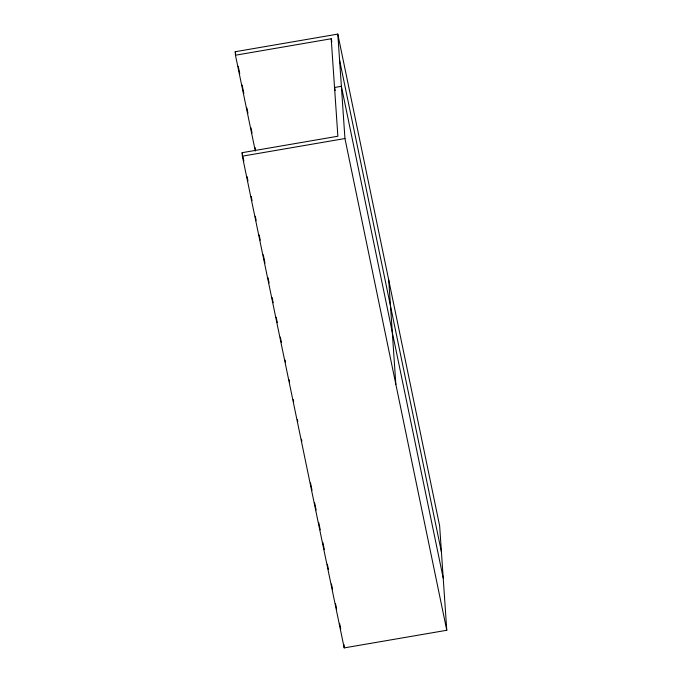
<?xml version="1.0" encoding="UTF-8"?>
<svg xmlns="http://www.w3.org/2000/svg" width="682" height="682" viewBox="0 0 682 682"><rect width="100%" height="100%" fill="white"/><g stroke="black" fill="none" stroke-linecap="round" stroke-linejoin="round"><path stroke-width="1.02" d="M235.46 55.216L235.222 51.73L337.803 34.1L439.634 525.831L446.778 630.27L344.197 647.9L242.366 156.169L242.127 152.683L337.871 136.23L331.205 38.755L235.46 55.216L255.307 151.063M242.366 156.169L344.947 138.531L337.803 34.1M339.593 60.212L441.424 551.943M443.206 578.046L341.375 86.316L334.538 87.492L335.186 90.621M331.205 38.755L331.853 41.883M344.947 138.531L446.778 630.27M235.222 51.73L235.657 53.818M238.24 66.316L239.749 73.613M242.127 85.071L243.849 93.408M246.875 107.995L247.95 113.203M250.967 127.781L252.05 132.999M255.068 147.576L255.503 149.665M242.127 152.683L242.553 154.771M242.988 156.851L243.849 161.02M247.089 176.647L247.95 180.815M251.189 196.442L252.05 200.61M255.29 216.237L256.151 220.405M259.169 234.992L260.251 240.2M263.269 254.787L264.991 263.116M268.017 277.702L269.092 282.911M272.118 297.497L273.192 302.706M276.21 317.292L277.293 322.501M280.311 337.087L281.393 342.296M285.059 360.002L285.494 362.091M289.159 379.797L289.594 381.886M293.26 399.592L293.686 401.681M297.361 419.387L297.787 421.476M301.453 439.182L301.887 441.263M310.515 482.941L312.024 490.23M314.615 502.736L316.124 510.025M318.716 522.531L320.225 529.82M322.816 542.318L324.325 549.615M327.343 564.202L328.426 569.41M331.443 583.997L332.526 589.205M335.544 603.792L336.627 609M339.645 623.587L340.719 628.795M388.723 279.97L395.858 384.401M343.958 644.422L344.197 647.9"/></g></svg>
